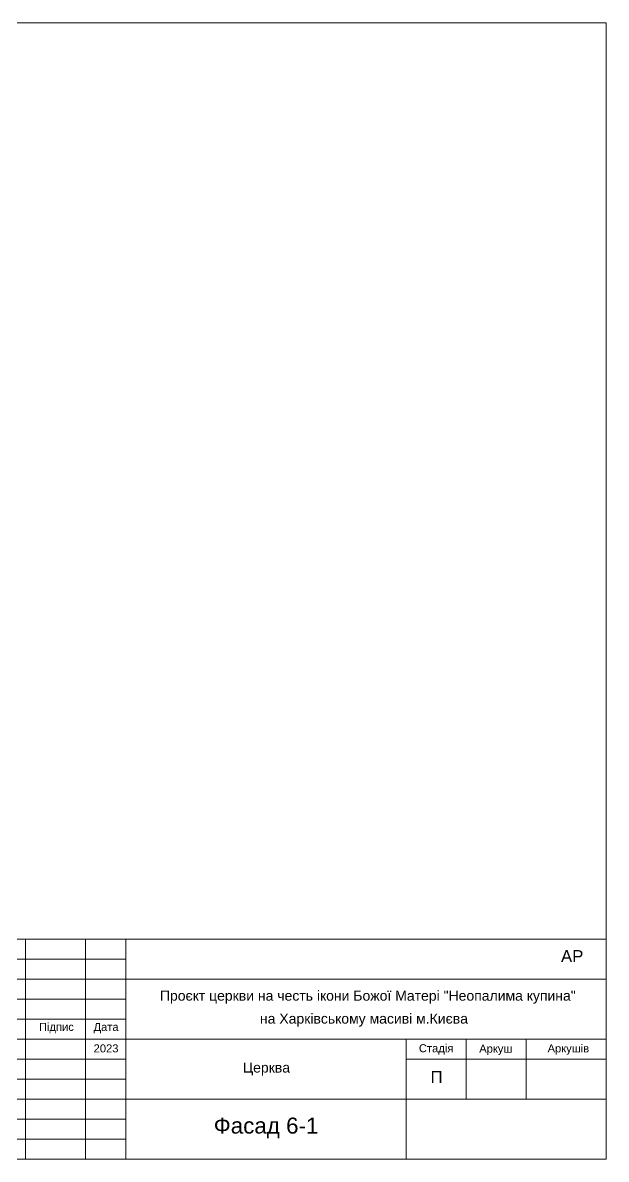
# Model space of a CAD drawing. Header units: millimetres. Extents: x -490789 to -449459, y 209001 to 327650.
# Drawn here: x -464159 to -449589, y 269183 to 297583 of the extents above; entities that cross this region are included whole.
import ezdxf

# ---------------------------------------------------------------- set-up
doc = ezdxf.new("R2010")
doc.units = ezdxf.units.MM
doc.header["$MEASUREMENT"] = 0
for name, color, linetype, lineweight in [('0_Ном._пера__5_Ном._пера__5_Ном._пера__7_Ном._пера__7_Ном._пера__7', 7, 'Continuous', 18), ('11EXPLICACIA_Ном_пера__7_Ном_пера__7_Ном_пера__7_Ном_пера__7_Ном_пера__7_Ном_пера__7_Ном_пера__7_Ном_пера__7_Ном_пера__7_Ном_пера__7_Ном._пера__7_Ном_пера__7_Ном._пера__7_Ном_пера__7_Ном._пера__7_Ном_пера__7_Ном_пера__7_Ном_пера__7_Ном_пера__7_Ном._пера_8_Ном._пера__7', 7, 'Continuous', 18), ('1_Ном_пера__7_Ном_пера__7_Ном_пера__7_Ном_пера__7_Ном_пера__7_Ном_пера__7_Ном_пера__7_Ном_пера__7_Ном_пера__7_Ном_пера__7_Ном._пера__7_Ном_пера__7_Ном._пера__7_Ном_пера__7_Ном._пера__7_Ном_пера__7_Ном_пера__7_Ном_пера__7_Ном_пера__7_Ном._пера__7_Ном._пе_2_Ном._пера__7', 7, 'Continuous', 18)]:
    doc.layers.add(name, color=color, linetype=linetype, lineweight=lineweight)
doc.styles.add('СГЕНЕРИР_СТИЛЬ_1', font='')
doc.styles.get('СГЕНЕРИР_СТИЛЬ_1').set_extended_font_data('Arial')

msp = doc.modelspace()

# ---------------------------------------------------------------- linework, layer by layer
at = {"layer": '11EXPLICACIA_Ном_пера__7_Ном_пера__7_Ном_пера__7_Ном_пера__7_Ном_пера__7_Ном_пера__7_Ном_пера__7_Ном_пера__7_Ном_пера__7_Ном_пера__7_Ном._пера__7_Ном_пера__7_Ном._пера__7_Ном_пера__7_Ном._пера__7_Ном_пера__7_Ном_пера__7_Ном_пера__7_Ном_пера__7_Ном._пера_8_Ном._пера__7', "linetype": 'Continuous'}
for p, q in [((-449588.7, 297583.5), (-488788.7, 297583.5)), ((-449588.7, 269183.5), (-449588.7, 297583.5)), ((-468088.7, 274683.5), (-449588.7, 274683.5)), ((-464088.7, 272183.5), (-464088.7, 274683.5)), ((-462588.7, 272183.5), (-462588.7, 274683.5)), ((-461588.7, 272183.5), (-461588.7, 274683.5)), ((-468084.1, 274183.5), (-461584.1, 274183.5)), ((-468086.4, 273683.5), (-449588.7, 273683.5)), ((-468086.4, 273183.5), (-461586.4, 273183.5)), ((-468086.4, 272683.5), (-461586.4, 272683.5)), ((-468088.7, 272183.5), (-449588.7, 272183.5)), ((-464088.7, 269183.5), (-464088.7, 272183.5)), ((-462588.7, 269183.5), (-462588.7, 272183.5)), ((-461588.7, 269183.5), (-461588.7, 272183.5)), ((-454588.7, 269183.5), (-454588.7, 272183.5)), ((-453088.7, 270683.5), (-453088.7, 272183.5)), ((-451588.7, 270683.5), (-451588.7, 272183.5)), ((-468088.7, 271683.5), (-461588.7, 271683.5)), ((-454588.7, 271683.5), (-449588.7, 271683.5)), ((-468088.7, 271183.5), (-461588.7, 271183.5)), ((-468088.7, 270683.5), (-449588.7, 270683.5)), ((-468088.7, 270183.5), (-461588.7, 270183.5)), ((-468088.7, 269683.5), (-461588.7, 269683.5)), ((-489928.7, 269183.5), (-449588.7, 269183.5))]:
    msp.add_line(p, q, dxfattribs=at)

# ---------------------------------------------------------------- texts
at = {"layer": '0_Ном._пера__5_Ном._пера__5_Ном._пера__7_Ном._пера__7_Ном._пера__7', "linetype": 'Continuous', "insert": (-459389.9, 270224.3), "char_height": 400, "attachment_point": 1, "style": 'СГЕНЕРИР_СТИЛЬ_1'}
msp.add_mtext('\\A1;{\\fArial|b0|i0|c204|p38;Фасад 6-1}', dxfattribs=at)
at = {"layer": '1_Ном_пера__7_Ном_пера__7_Ном_пера__7_Ном_пера__7_Ном_пера__7_Ном_пера__7_Ном_пера__7_Ном_пера__7_Ном_пера__7_Ном_пера__7_Ном._пера__7_Ном_пера__7_Ном._пера__7_Ном_пера__7_Ном._пера__7_Ном_пера__7_Ном_пера__7_Ном_пера__7_Ном_пера__7_Ном._пера__7_Ном._пе_2_Ном._пера__7', "linetype": 'Continuous', "style": 'СГЕНЕРИР_СТИЛЬ_1'}
for s, insert, char_height, attachment_point in [('\\A1;{\\fArial|b0|i0|c204|p38;АР }', (-450718.7, 274259.7), 300, 4), ('\\A1;{\\fArial|b0|i0|c204|p38;Підпис}', (-463754.7, 272463), 200, 4), ('\\A1;{\\fArial|b0|i0|c204|p38;Дата}', (-462392.3, 272460.8), 200, 4), ('\\A1;{\\fArial|b0|i0|c204|p38;2023}', (-462389.9, 271952.8), 200, 4), ('\\A1;{\\fArial|b0|i0|c204|p38;Стадія}', (-454267.5, 271928.9), 200, 4), ('\\A1;{\\fArial|b0|i0|c204|p38;Аркуш}', (-452760.1, 271918.7), 200, 4), ('\\A1;{\\fArial|b0|i0|c204|p38;Аркушів}', (-451053.7, 271924.3), 200, 4), ('\\A1;{\\fArial|b0|i0|c204|p38;Церква }', (-458074.6, 271437.4), 250, 5), ('\\A1;{\\fArial|b0|i0|c204|p38;П}', (-453977.6, 271240.1), 300, 4)]:
    msp.add_mtext(s, dxfattribs=dict(at, insert=insert, char_height=char_height, attachment_point=attachment_point))
at = {"layer": '1_Ном_пера__7_Ном_пера__7_Ном_пера__7_Ном_пера__7_Ном_пера__7_Ном_пера__7_Ном_пера__7_Ном_пера__7_Ном_пера__7_Ном_пера__7_Ном._пера__7_Ном_пера__7_Ном._пера__7_Ном_пера__7_Ном._пера__7_Ном_пера__7_Ном_пера__7_Ном_пера__7_Ном_пера__7_Ном._пера__7_Ном._пе_2_Ном._пера__7', "linetype": 'Continuous', "insert": (-455687.2, 272947), "char_height": 250, "width": 11657.02, "attachment_point": 5, "line_spacing_factor": 1.375289, "style": 'СГЕНЕРИР_СТИЛЬ_1'}
msp.add_mtext('\\A1;{\\fArial|b0|i0|c204|p38;   Проєкт церкви на честь ікони Божої Матері "Неопалима купина"\\P\\fArial|b0|i0|c204|p38; на Харківському масиві м.Києва}', dxfattribs=at)

doc.saveas('drawing.dxf')
